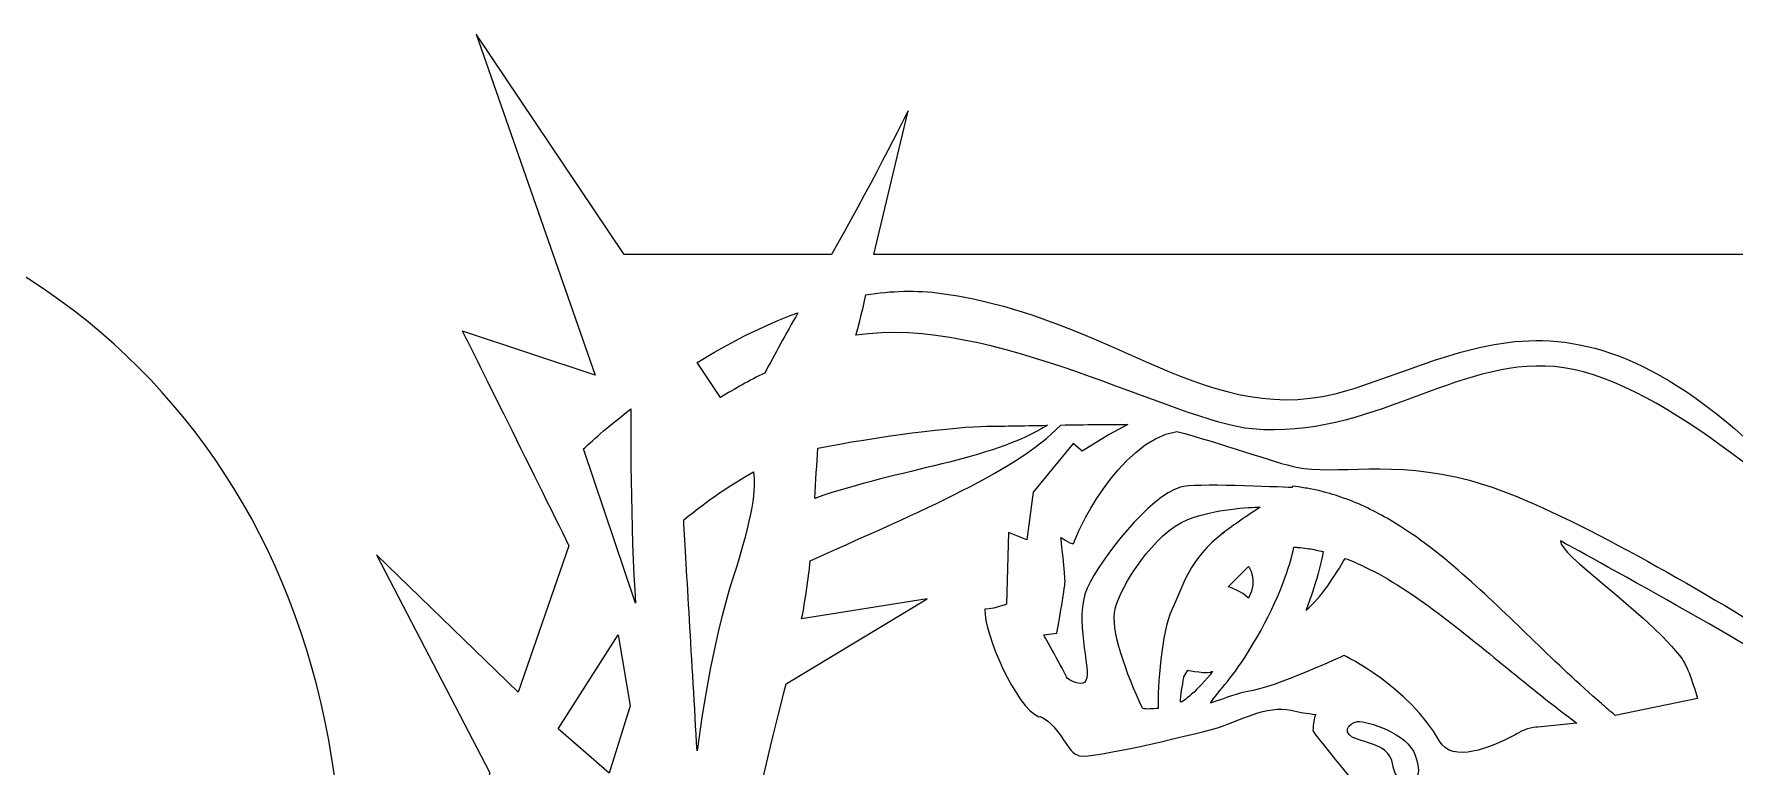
# Model space of a CAD drawing. Extents: x -11 to 3328, y 13 to 1701.
# Drawn here: x 833 to 1335, y 1484 to 1700 of the extents above; entities that cross this region are included whole.
import ezdxf

# ---------------------------------------------------------------- set-up
doc = ezdxf.new("R2010")
doc.units = 0
doc.layers.add('H0107_Printing_Least_5', color=7, linetype='CONTINUOUS')

msp = doc.modelspace()

# ---------------------------------------------------------------- linework, layer by layer
at = {"layer": 'H0107_Printing_Least_5', "color": 1}
for points in [[(1068.257973, 1634.911459), (1007.122975, 1634.911459), (963.360976, 1699.916458), (998.487975, 1599.28846), (959.315976, 1612.28246)], [(1624.245959, 1661.578458), (1624.245959, 1661.578458), (1355.476966, 1634.911459), (1080.814973, 1634.911459), (1090.869973, 1677.213458)], [(1035.550974, 1592.67846), (1028.626974, 1602.96246)], [(1155.731971, 1584.67146), (1150.262971, 1581.77646), (1142.245971, 1576.840461), (1139.615972, 1579.128461), (1127.763972, 1564.727461), (1125.899972, 1550.667461), (1120.476972, 1552.868461), (1119.971972, 1531.691462)], [(1010.452975, 1531.972462), (995.071975, 1577.491461)], [(1206.08697, 1566.260461), (1204.31997, 1566.476461), (1204.28997, 1566.099461)], [(1183.51597, 1552.413461), (1184.31797, 1553.036461)], [(990.772975, 1548.872461), (975.738976, 1505.745462), (933.957977, 1546.263461), (967.435976, 1481.926463), (951.971976, 1422.496464)], [(1185.34997, 1536.831462), (1191.40097, 1542.818461)], [(1054.873974, 1508.150462), (1096.516973, 1533.218462), (1059.459974, 1527.317462)], [(1130.939972, 1522.602462), (1134.805972, 1523.084462)], [(1172.302971, 1510.293462), (1173.430971, 1512.210462)], [(1323.892967, 1503.848462), (1299.601968, 1498.849463)], [(1129.489972, 1498.450463), (1129.974972, 1498.527463)], [(1288.331968, 1496.528463), (1276.770968, 1495.382463)], [(1268.921968, 1492.535463), (1268.855968, 1492.520463), (1268.855968, 1492.497463)]]:
    msp.add_lwpolyline(points, dxfattribs=at)
for points in [[(1100.760972, 1623.386459)], [(1064.274973, 1577.680461)], [(1219.85897, 1545.208461)], [(1039.257974, 1539.655462)], [(1191.40097, 1533.479462)], [(987.575975, 1494.927463), (1005.335975, 1522.609462), (1008.833975, 1501.660462), (1002.615975, 1481.818463)], [(1180.77397, 1511.893462)]]:
    msp.add_lwpolyline(points, close=True, dxfattribs=at)
for points in [[(1090.869973, 1677.213458), (1090.869973, 1677.213458), (1078.332973, 1652.217459), (1068.257973, 1634.911459)], [(923.922977, 1445.653464), (923.922977, 1573.248461), (835.593979, 1661.578458), (707.998982, 1661.578458)], [(1220.824969, 1594.82346), (1263.907968, 1608.09246), (1297.171968, 1636.614459), (1373.563966, 1542.716461)], [(1075.437973, 1611.01846), (1075.779973, 1611.27146), (1078.445973, 1622.990459), (1078.445973, 1622.990459)], [(1078.445973, 1622.990459), (1085.839973, 1624.154459), (1093.335973, 1624.407459), (1100.760972, 1623.386459)], [(1100.760972, 1623.386459), (1152.279971, 1616.30046), (1179.563971, 1582.12046), (1220.824969, 1594.82346)], [(1028.626974, 1602.96246), (1037.527974, 1608.46246), (1047.637974, 1613.76846), (1058.366974, 1617.68246)], [(1058.366974, 1617.68246), (1054.843974, 1611.44746), (1051.462974, 1605.34746), (1048.551974, 1599.89146)], [(1192.52897, 1583.38446), (1169.871971, 1585.38846), (1115.313972, 1617.27346), (1075.437973, 1611.01846)], [(959.315976, 1612.28246), (959.315976, 1612.28246), (981.146975, 1568.507461), (990.772975, 1548.872461)], [(1281.667968, 1601.79346), (1252.494969, 1604.27246), (1227.299969, 1580.31346), (1192.52897, 1583.38446)], [(1373.563966, 1542.716461), (1351.672966, 1562.471461), (1311.331967, 1599.27046), (1281.667968, 1601.79346)], [(1048.551974, 1599.89146), (1044.058974, 1597.69746), (1039.712974, 1595.24946), (1035.550974, 1592.67846)], [(995.071975, 1577.491461), (997.002975, 1579.299461), (1001.929975, 1583.78346), (1009.012975, 1589.29046)], [(1009.012975, 1589.29046), (1009.012975, 1589.29046), (1008.874975, 1552.076461), (1010.452975, 1531.972462)], [(1061.986973, 1544.465461), (1089.653973, 1557.076461), (1122.697972, 1570.391461), (1135.923972, 1584.54646)], [(1131.991972, 1584.47446), (1115.334972, 1573.976461), (1088.545973, 1571.762461), (1063.365973, 1562.907461)], [(1064.274973, 1577.680461), (1080.513973, 1581.06646), (1105.734972, 1584.19446), (1114.031972, 1584.19446)], [(1114.031972, 1584.19446), (1117.718972, 1584.19446), (1124.536972, 1584.34146), (1131.991972, 1584.47446)], [(1135.923972, 1584.54646), (1143.062971, 1584.66646), (1150.349971, 1584.75046), (1155.731971, 1584.67146)], [(1139.881972, 1549.893461), (1139.881972, 1551.012461), (1152.616971, 1579.777461), (1170.259971, 1582.66746)], [(1170.259971, 1582.66746), (1182.04597, 1579.516461), (1199.94897, 1573.232461), (1205.41297, 1572.117461)], [(1063.365973, 1562.907461), (1063.656973, 1568.080461), (1063.916973, 1573.036461), (1064.274973, 1577.680461)], [(1205.41297, 1572.117461), (1217.04597, 1569.737461), (1234.074969, 1574.369461), (1256.609969, 1568.249461)], [(1024.648974, 1556.527461), (1031.700974, 1562.369461), (1038.936974, 1567.212461), (1045.258974, 1570.692461)], [(1045.258974, 1570.692461), (1046.054974, 1566.191461), (1045.048974, 1557.540461), (1039.257974, 1539.655462)], [(1204.28997, 1566.099461), (1199.54097, 1566.236461), (1175.212971, 1567.429461), (1171.296971, 1566.252461)], [(1256.609969, 1568.249461), (1279.154968, 1562.131461), (1314.736967, 1541.685461), (1342.761966, 1524.777462)], [(1171.296971, 1566.252461), (1162.160971, 1563.497461), (1147.847971, 1545.308461), (1143.741971, 1536.369462)], [(1208.12497, 1565.961461), (1207.49597, 1566.071461), (1206.80197, 1566.168461), (1206.08697, 1566.260461)], [(1211.98497, 1565.200461), (1210.70797, 1565.488461), (1209.42697, 1565.749461), (1208.12497, 1565.961461)], [(1212.82297, 1564.981461), (1212.54697, 1565.049461), (1212.26597, 1565.134461), (1211.98497, 1565.200461)], [(1219.44597, 1563.009461), (1217.29597, 1563.783461), (1215.07497, 1564.424461), (1212.82297, 1564.981461)], [(1233.064969, 1556.568461), (1228.825969, 1559.059461), (1224.286969, 1561.281461), (1219.44597, 1563.009461)], [(1028.605974, 1488.383463), (1027.084974, 1514.704462), (1025.465974, 1542.476461), (1024.648974, 1556.527461)], [(1151.988971, 1530.338462), (1153.622971, 1536.854462), (1163.437971, 1552.794461), (1173.445971, 1556.657461)], [(1173.445971, 1556.657461), (1181.66297, 1559.828461), (1191.53897, 1560.264461), (1194.82197, 1560.318461)], [(1194.82197, 1560.318461), (1191.68697, 1558.230461), (1185.37997, 1553.991461), (1183.51597, 1552.413461)], [(1255.859969, 1539.438462), (1248.919969, 1545.573461), (1241.550969, 1551.563461), (1233.064969, 1556.568461)], [(1184.31797, 1553.036461), (1173.445971, 1544.823461), (1172.123971, 1536.987462), (1168.753971, 1529.983462)], [(1137.220972, 1538.301462), (1137.220972, 1539.995462), (1136.010972, 1551.344461), (1136.010972, 1551.344461)], [(1136.010972, 1551.344461), (1136.010972, 1551.344461), (1139.881972, 1548.688461), (1139.881972, 1549.893461)], [(1193.73497, 1521.637462), (1200.58197, 1533.343462), (1203.58997, 1543.217461), (1204.79497, 1548.514461)], [(1204.79497, 1548.514461), (1205.12697, 1548.499461), (1205.47897, 1548.481461), (1205.86697, 1548.446461)], [(1205.86697, 1548.446461), (1206.81197, 1548.374461), (1207.75197, 1548.262461), (1208.69597, 1548.134461)], [(1213.44097, 1547.192461), (1211.76497, 1538.319462), (1208.32897, 1529.927462), (1208.32897, 1529.927462)], [(1208.69597, 1548.134461), (1210.08997, 1547.932461), (1211.48997, 1547.649461), (1212.88397, 1547.322461)], [(1212.88397, 1547.322461), (1213.06797, 1547.281461), (1213.25697, 1547.233461), (1213.44097, 1547.192461)], [(1283.505968, 1550.327461), (1283.107968, 1546.263461), (1306.577967, 1531.168462), (1318.602967, 1516.563462)], [(1356.502966, 1508.033462), (1342.689966, 1518.142462), (1283.505968, 1550.327461), (1283.505968, 1550.327461)], [(1059.459974, 1527.317462), (1060.608973, 1533.070462), (1061.405973, 1538.820462), (1061.986973, 1544.465461)], [(1191.40097, 1542.818461), (1191.40097, 1542.818461), (1194.30097, 1539.106462), (1191.40097, 1533.479462)], [(1208.32897, 1529.927462), (1212.74097, 1533.435462), (1217.19297, 1540.513461), (1219.85897, 1545.208461)], [(1219.85897, 1545.208461), (1221.799969, 1544.483461), (1223.719969, 1543.658461), (1225.634969, 1542.737461)], [(1225.634969, 1542.737461), (1233.079969, 1539.160462), (1240.289969, 1534.298462), (1247.346969, 1529.020462)], [(1039.257974, 1539.655462), (1034.600974, 1525.275462), (1031.153974, 1507.377462), (1028.605974, 1488.383463)], [(1134.805972, 1523.084462), (1134.805972, 1523.084462), (1137.220972, 1536.611462), (1137.220972, 1538.301462)], [(1191.40097, 1533.479462), (1189.49097, 1535.409462), (1185.34997, 1536.831462), (1185.34997, 1536.831462)], [(1275.805968, 1520.653462), (1269.305968, 1526.917462), (1262.793968, 1533.279462), (1255.859969, 1539.438462)], [(1119.971972, 1531.691462), (1119.971972, 1531.691462), (1117.157972, 1530.468462), (1113.531972, 1530.223462)], [(1143.741971, 1536.369462), (1139.635972, 1527.435462), (1145.074971, 1512.784462), (1143.389971, 1509.162462)], [(1113.531972, 1530.223462), (1113.291972, 1522.737462), (1122.728972, 1501.348462), (1129.489972, 1498.450463)], [(1160.062971, 1500.973462), (1155.312971, 1511.097462), (1150.502971, 1524.415462), (1151.988971, 1530.338462)], [(1168.753971, 1529.983462), (1165.581971, 1523.391462), (1164.545971, 1507.323462), (1164.693971, 1500.861462)], [(1247.346969, 1529.020462), (1260.955968, 1518.769462), (1274.150968, 1507.086462), (1288.331968, 1496.528463)], [(1137.966972, 1509.726462), (1136.694972, 1512.182462), (1130.939972, 1522.602462), (1130.939972, 1522.602462)], [(1180.11497, 1502.493462), (1184.25197, 1508.294462), (1186.85097, 1509.863462), (1193.73497, 1521.637462)], [(1219.58397, 1516.563462), (1219.58397, 1516.563462), (1199.06097, 1507.014462), (1191.15597, 1505.886462)], [(1247.719969, 1491.268463), (1238.819969, 1507.257462), (1219.58397, 1516.563462), (1219.58397, 1516.563462)], [(1295.516968, 1502.352462), (1288.791968, 1508.217462), (1282.305968, 1514.391462), (1275.805968, 1520.653462)], [(1318.602967, 1516.563462), (1320.614967, 1514.125462), (1322.289967, 1509.498462), (1323.892967, 1503.848462)], [(1180.77397, 1511.893462), (1176.750971, 1506.420462), (1171.459971, 1502.232462), (1171.285971, 1502.878462)], [(1173.430971, 1512.210462), (1173.430971, 1512.210462), (1179.645971, 1510.929462), (1180.77397, 1511.893462)], [(1042.832974, 1453.889464), (1046.335974, 1474.323463), (1051.043974, 1492.918463), (1054.873974, 1508.150462)], [(1143.389971, 1509.162462), (1142.628971, 1507.532462), (1139.829972, 1508.429462), (1137.966972, 1509.726462)], [(1171.285971, 1502.878462), (1171.112971, 1503.522462), (1172.302971, 1510.293462), (1172.302971, 1510.293462)], [(1191.15597, 1505.886462), (1188.54597, 1505.515462), (1184.56297, 1503.968462), (1180.11497, 1502.493462)], [(1183.35297, 1495.553463), (1187.70397, 1497.000463), (1197.11997, 1502.074462), (1203.88097, 1500.384462)], [(1299.601968, 1498.849463), (1298.227968, 1500.003462), (1296.864968, 1501.170462), (1295.516968, 1502.352462)], [(1129.974972, 1498.527463), (1136.393972, 1495.280463), (1137.675972, 1487.691463), (1141.428971, 1486.969463)], [(1164.693971, 1500.861462), (1163.120971, 1500.909462), (1161.471971, 1500.511462), (1160.062971, 1500.973462)], [(1203.88097, 1500.384462), (1206.18397, 1499.806463), (1208.76297, 1499.428463), (1211.21397, 1499.171463)], [(1211.21397, 1499.171463), (1210.69797, 1498.050463), (1210.38697, 1496.487463), (1210.40197, 1494.343463)], [(1223.520969, 1491.825463), (1218.57797, 1493.344463), (1220.752969, 1496.724463), (1223.530969, 1497.021463)], [(1223.530969, 1497.021463), (1226.313969, 1497.314463), (1238.349969, 1493.589463), (1240.596969, 1487.099463)], [(1141.428971, 1486.969463), (1144.767971, 1485.835463), (1179.027971, 1494.110463), (1183.35297, 1495.553463)], [(1210.40197, 1494.343463), (1210.40697, 1493.377463), (1230.791969, 1469.783463), (1235.040969, 1462.912463)], [(1234.074969, 1483.718463), (1233.283969, 1489.057463), (1229.796969, 1489.895463), (1223.520969, 1491.825463)], [(1268.855968, 1492.497463), (1263.319968, 1489.634463), (1251.462969, 1484.548463), (1247.719969, 1491.268463)], [(1271.750968, 1494.103463), (1271.750968, 1494.103463), (1270.653968, 1493.431463), (1268.921968, 1492.535463)], [(1276.770968, 1495.382463), (1275.391968, 1495.711463), (1271.750968, 1494.103463), (1271.750968, 1494.103463)], [(1240.596969, 1487.099463), (1242.526969, 1481.502463), (1240.933969, 1480.353463), (1240.060969, 1479.856463)], [(1240.060969, 1479.856463), (1239.192969, 1479.355463), (1234.846969, 1478.438463), (1234.074969, 1483.718463)]]:
    msp.add_open_spline(points, degree=3, dxfattribs=at)

doc.saveas('drawing.dxf')
